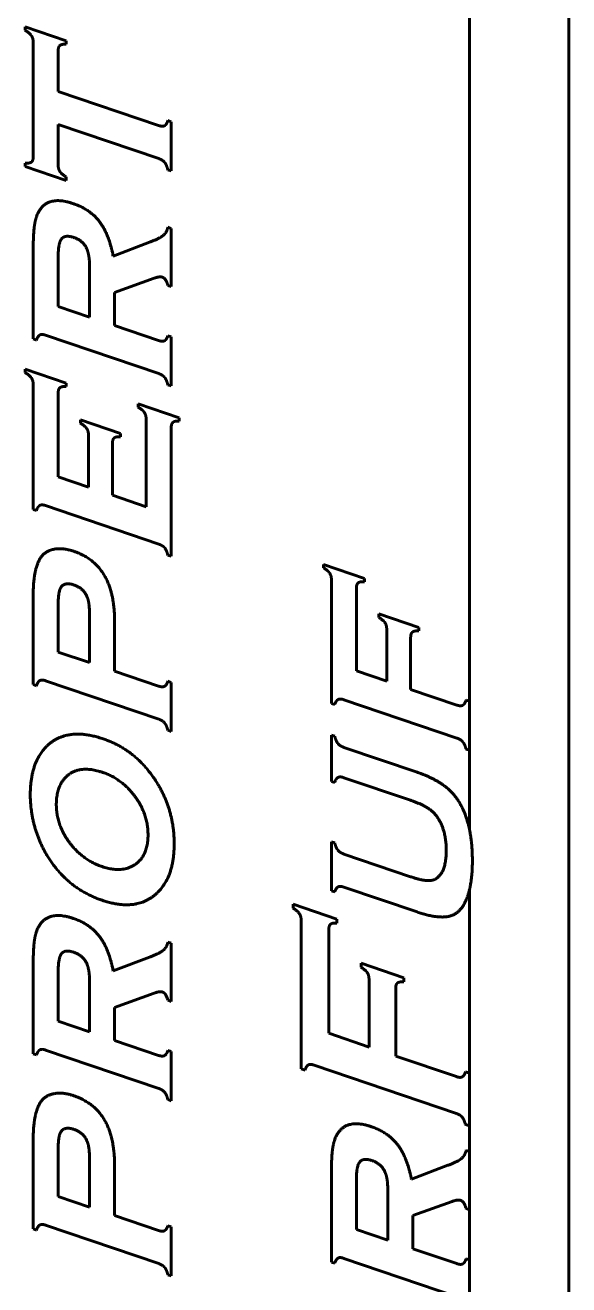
# Model space of a CAD drawing. Header units: millimetres. Extents: x 0 to 210, y 0 to 297.
# Drawn here: x 61.45 to 66.92, y 140.46 to 153.13 of the extents above; entities that cross this region are included whole.
import ezdxf

# ---------------------------------------------------------------- set-up
doc = ezdxf.new("R2010")
doc.units = ezdxf.units.MM
doc.linetypes.add('K5LT_BASIC', pattern=[0])
doc.layers.add('Системный слой', color=7, linetype='Continuous')

msp = doc.modelspace()

# ---------------------------------------------------------------- linework, layer by layer
at = {"layer": 'Системный слой', "color": 143, "linetype": 'K5LT_BASIC', "lineweight": 60, "true_color": 0x33acca}
for p, q in [((66.918, 128.524), (66.918, 176.524)), ((65.918, 145.044), (65.918, 170.643)), ((61.449, 153.082), (61.449, 153.115)), ((61.449, 153.115), (61.862, 152.975)), ((61.53, 151.81), (61.53, 152.961)), ((61.862, 152.975), (61.862, 152.941)), ((61.781, 152.876), (61.781, 152.467)), ((61.781, 152.467), (62.791, 152.124)), ((61.781, 152.135), (61.781, 151.726)), ((62.792, 151.791), (61.781, 152.135)), ((62.884, 152.173), (62.918, 152.161)), ((62.918, 152.161), (62.918, 151.668)), ((61.449, 151.712), (61.449, 151.746)), ((61.862, 151.572), (61.449, 151.712)), ((61.862, 151.606), (61.862, 151.572)), ((62.918, 151.668), (62.884, 151.679)), ((62.884, 151.1), (62.918, 151.088)), ((62.918, 151.088), (62.918, 150.503)), ((62.334, 150.811), (62.7, 150.95)), ((61.53, 149.977), (61.53, 150.888)), ((61.781, 150.304), (61.781, 150.805)), ((62.097, 150.698), (62.097, 150.197)), ((62.746, 150.587), (62.349, 150.444)), ((62.349, 150.444), (62.349, 150.111)), ((62.918, 150.503), (62.884, 150.515)), ((62.097, 150.197), (61.781, 150.304)), ((62.349, 150.111), (62.791, 149.961)), ((61.563, 149.965), (61.53, 149.977)), ((62.792, 149.628), (61.655, 150.014)), ((62.884, 150.009), (62.918, 149.998)), ((62.918, 149.998), (62.918, 149.505)), ((61.449, 149.638), (61.449, 149.672)), ((61.449, 149.672), (61.862, 149.531)), ((61.862, 149.531), (61.862, 149.497)), ((61.53, 148.262), (61.53, 149.517)), ((61.781, 149.432), (61.781, 148.589)), ((62.918, 149.505), (62.884, 149.516)), ((62.586, 149.29), (62.586, 149.323)), ((62.586, 149.323), (62.998, 149.183)), ((62.006, 149.163), (62.408, 149.026)), ((62.006, 149.129), (62.006, 149.163)), ((62.666, 148.289), (62.666, 149.17)), ((62.998, 149.183), (62.998, 149.149)), ((62.408, 149.026), (62.408, 148.992)), ((62.918, 149.085), (62.918, 147.79)), ((62.086, 148.486), (62.086, 149.009)), ((62.327, 148.927), (62.327, 148.404)), ((61.781, 148.589), (62.086, 148.486)), ((62.327, 148.404), (62.666, 148.289)), ((62.792, 147.913), (61.655, 148.3)), ((61.563, 148.251), (61.53, 148.262)), ((62.918, 147.79), (62.884, 147.802)), ((64.449, 147.675), (64.449, 147.708)), ((64.449, 147.708), (64.862, 147.568)), ((64.53, 146.309), (64.53, 147.554)), ((64.862, 147.568), (64.862, 147.534)), ((61.53, 146.5), (61.53, 147.405)), ((64.781, 147.469), (64.781, 146.637)), ((61.781, 146.827), (61.781, 147.3)), ((62.097, 147.193), (62.097, 146.72)), ((62.349, 147.127), (62.349, 146.634)), ((65.006, 147.21), (65.408, 147.074)), ((65.006, 147.176), (65.006, 147.21)), ((65.086, 146.533), (65.086, 147.056)), ((65.408, 147.074), (65.408, 147.04)), ((65.327, 146.974), (65.327, 146.451)), ((62.097, 146.72), (61.781, 146.827)), ((62.349, 146.634), (62.791, 146.484)), ((64.781, 146.637), (65.086, 146.533)), ((61.563, 146.488), (61.53, 146.5)), ((62.792, 146.151), (61.655, 146.538)), ((62.884, 146.533), (62.918, 146.521)), ((62.918, 146.521), (62.918, 146.028)), ((65.327, 146.451), (65.791, 146.293)), ((64.563, 146.298), (64.53, 146.309)), ((65.792, 145.961), (64.655, 146.347)), ((65.884, 146.342), (65.918, 146.331)), ((62.918, 146.028), (62.884, 146.04)), ((64.53, 145.991), (64.563, 145.979)), ((64.53, 145.525), (64.53, 145.991)), ((64.655, 145.868), (65.391, 145.618)), ((65.918, 145.838), (65.884, 145.849)), ((64.563, 145.514), (64.53, 145.525)), ((65.324, 145.336), (64.655, 145.563)), ((64.53, 144.425), (64.53, 144.918)), ((64.53, 144.918), (64.563, 144.906)), ((64.655, 144.795), (65.324, 144.567)), ((65.391, 144.212), (64.655, 144.462)), ((64.563, 144.413), (64.53, 144.425)), ((65.918, 139.924), (65.918, 144.435)), ((64.144, 144.25), (64.144, 144.29)), ((64.144, 144.29), (64.585, 144.14)), ((64.225, 142.635), (64.225, 144.133)), ((64.585, 144.14), (64.585, 144.1)), ((64.504, 144.038), (64.504, 142.991)), ((62.884, 143.908), (62.918, 143.897)), ((62.918, 143.897), (62.918, 143.312)), ((62.334, 143.62), (62.7, 143.758)), ((61.53, 142.785), (61.53, 143.697)), ((61.781, 143.112), (61.781, 143.614)), ((64.828, 143.696), (65.258, 143.55)), ((64.828, 143.655), (64.828, 143.696)), ((62.097, 143.507), (62.097, 143.005)), ((64.908, 142.853), (64.908, 143.538)), ((65.258, 143.55), (65.258, 143.509)), ((62.746, 143.395), (62.349, 143.252)), ((62.918, 143.312), (62.884, 143.323)), ((65.177, 143.446), (65.177, 142.762)), ((62.349, 143.252), (62.349, 142.92)), ((62.097, 143.005), (61.781, 143.112)), ((64.504, 142.991), (64.908, 142.853)), ((62.792, 142.437), (61.655, 142.823)), ((62.349, 142.92), (62.791, 142.769)), ((62.884, 142.818), (62.918, 142.807)), ((61.563, 142.774), (61.53, 142.785)), ((62.918, 142.807), (62.918, 142.313)), ((65.177, 142.762), (65.787, 142.555)), ((64.265, 142.621), (64.225, 142.635)), ((65.787, 142.184), (64.355, 142.671)), ((65.878, 142.604), (65.918, 142.591)), ((62.918, 142.313), (62.884, 142.325)), ((65.918, 142.059), (65.878, 142.073)), ((61.53, 141.023), (61.53, 141.928)), ((61.781, 141.35), (61.781, 141.823)), ((65.884, 141.813), (65.918, 141.801)), ((62.097, 141.716), (62.097, 141.243)), ((62.349, 141.651), (62.349, 141.157)), ((64.53, 140.69), (64.53, 141.601)), ((65.334, 141.524), (65.7, 141.663)), ((64.781, 141.017), (64.781, 141.518)), ((62.097, 141.243), (61.781, 141.35)), ((65.097, 141.411), (65.097, 140.91)), ((65.746, 141.3), (65.349, 141.157)), ((65.918, 141.216), (65.884, 141.228)), ((62.792, 140.674), (61.655, 141.061)), ((62.349, 141.157), (62.791, 141.007)), ((62.884, 141.056), (62.918, 141.044)), ((62.918, 141.044), (62.918, 140.551)), ((65.349, 141.157), (65.349, 140.824)), ((61.563, 141.012), (61.53, 141.023)), ((65.097, 140.91), (64.781, 141.017)), ((65.349, 140.824), (65.791, 140.674)), ((64.563, 140.678), (64.53, 140.69)), ((65.792, 140.341), (64.655, 140.727)), ((65.884, 140.723), (65.918, 140.711)), ((62.918, 140.551), (62.884, 140.563))]:
    msp.add_line(p, q, dxfattribs=at)
for points in [[(61.449, 153.082), (61.494, 153.054), (61.512, 153.027)], [(61.512, 153.027), (61.53, 153.001), (61.53, 152.961)], [(61.781, 152.876), (61.781, 152.915), (61.799, 152.93)], [(61.799, 152.93), (61.817, 152.944), (61.862, 152.941)], [(62.85, 152.121), (62.83, 152.111), (62.791, 152.124)], [(62.884, 152.173), (62.871, 152.132), (62.85, 152.121)], [(61.511, 151.756), (61.493, 151.742), (61.449, 151.746)], [(61.53, 151.81), (61.53, 151.771), (61.511, 151.756)], [(61.799, 151.66), (61.781, 151.686), (61.781, 151.726)], [(62.792, 151.791), (62.831, 151.778), (62.852, 151.753)], [(62.852, 151.753), (62.873, 151.727), (62.884, 151.679)], [(61.862, 151.606), (61.817, 151.633), (61.799, 151.66)], [(61.933, 151.338), (61.711, 151.414), (61.613, 151.297)], [(62.197, 151.156), (62.102, 151.281), (61.933, 151.338)], [(61.613, 151.297), (61.565, 151.24), (61.548, 151.152)], [(61.548, 151.152), (61.53, 151.065), (61.53, 150.888)], [(62.334, 150.811), (62.292, 151.031), (62.197, 151.156)], [(62.884, 151.1), (62.874, 151.048), (62.838, 151.018)], [(61.816, 150.985), (61.781, 150.943), (61.781, 150.805)], [(61.939, 150.997), (61.851, 151.027), (61.816, 150.985)], [(62.072, 150.875), (62.038, 150.964), (61.939, 150.997)], [(62.838, 151.018), (62.801, 150.987), (62.7, 150.95)], [(62.097, 150.698), (62.097, 150.812), (62.072, 150.875)], [(62.746, 150.587), (62.801, 150.608), (62.829, 150.598)], [(62.829, 150.598), (62.867, 150.585), (62.884, 150.515)], [(61.563, 149.965), (61.577, 150.006), (61.597, 150.017)], [(61.597, 150.017), (61.617, 150.027), (61.655, 150.014)], [(62.85, 149.958), (62.83, 149.947), (62.791, 149.961)], [(62.884, 150.009), (62.871, 149.969), (62.85, 149.958)], [(61.449, 149.638), (61.494, 149.61), (61.512, 149.584)], [(61.512, 149.584), (61.53, 149.557), (61.53, 149.517)], [(62.792, 149.628), (62.831, 149.615), (62.852, 149.589)], [(62.852, 149.589), (62.873, 149.564), (62.884, 149.516)], [(61.781, 149.432), (61.781, 149.472), (61.799, 149.486)], [(61.799, 149.486), (61.816, 149.501), (61.862, 149.497)], [(62.586, 149.29), (62.632, 149.262), (62.649, 149.235)], [(62.649, 149.235), (62.666, 149.209), (62.666, 149.17)], [(62.936, 149.138), (62.954, 149.153), (62.998, 149.149)], [(62.006, 149.129), (62.051, 149.1), (62.069, 149.074)], [(62.069, 149.074), (62.086, 149.047), (62.086, 149.009)], [(62.918, 149.085), (62.918, 149.123), (62.936, 149.138)], [(62.327, 148.927), (62.327, 148.966), (62.345, 148.981)], [(62.345, 148.981), (62.363, 148.995), (62.408, 148.992)], [(61.563, 148.251), (61.577, 148.291), (61.597, 148.302)], [(61.597, 148.302), (61.617, 148.313), (61.655, 148.3)], [(62.792, 147.913), (62.831, 147.9), (62.852, 147.875)], [(61.61, 147.783), (61.53, 147.674), (61.53, 147.405)], [(61.744, 147.862), (61.657, 147.847), (61.61, 147.783)], [(61.939, 147.84), (61.831, 147.877), (61.744, 147.862)], [(62.248, 147.594), (62.146, 147.77), (61.939, 147.84)], [(62.852, 147.875), (62.873, 147.85), (62.884, 147.802)], [(64.449, 147.675), (64.494, 147.647), (64.512, 147.62)], [(61.939, 147.502), (61.842, 147.535), (61.806, 147.473)], [(62.349, 147.127), (62.349, 147.419), (62.248, 147.594)], [(64.512, 147.62), (64.53, 147.594), (64.53, 147.554)], [(64.781, 147.469), (64.781, 147.508), (64.799, 147.523)], [(64.799, 147.523), (64.817, 147.537), (64.862, 147.534)], [(61.806, 147.473), (61.781, 147.431), (61.781, 147.3)], [(62.072, 147.382), (62.036, 147.469), (61.939, 147.502)], [(62.097, 147.193), (62.097, 147.323), (62.072, 147.382)], [(65.006, 147.176), (65.051, 147.147), (65.069, 147.122)], [(65.069, 147.122), (65.086, 147.096), (65.086, 147.056)], [(65.327, 146.974), (65.327, 147.014), (65.345, 147.028)], [(65.345, 147.028), (65.363, 147.042), (65.408, 147.04)], [(61.563, 146.488), (61.577, 146.529), (61.597, 146.54)], [(61.597, 146.54), (61.617, 146.551), (61.655, 146.538)], [(62.884, 146.533), (62.871, 146.492), (62.85, 146.482)], [(62.85, 146.482), (62.83, 146.471), (62.791, 146.484)], [(64.563, 146.298), (64.577, 146.339), (64.597, 146.349)], [(64.597, 146.349), (64.617, 146.36), (64.655, 146.347)], [(65.85, 146.291), (65.83, 146.28), (65.791, 146.293)], [(65.884, 146.342), (65.871, 146.302), (65.85, 146.291)], [(62.792, 146.151), (62.831, 146.138), (62.852, 146.113)], [(62.852, 146.113), (62.873, 146.087), (62.884, 146.04)], [(62.235, 145.953), (61.872, 146.077), (61.668, 145.882)], [(61.668, 145.882), (61.5, 145.718), (61.5, 145.387)], [(62.779, 145.504), (62.576, 145.838), (62.235, 145.953)], [(64.596, 145.905), (64.576, 145.93), (64.563, 145.979)], [(64.655, 145.868), (64.617, 145.881), (64.596, 145.905)], [(65.792, 145.961), (65.831, 145.948), (65.852, 145.922)], [(65.852, 145.922), (65.873, 145.897), (65.884, 145.849)], [(61.9, 145.603), (61.765, 145.513), (61.762, 145.299)], [(62.23, 145.616), (62.025, 145.686), (61.9, 145.603)], [(62.546, 145.384), (62.419, 145.552), (62.23, 145.616)], [(65.76, 145.393), (65.643, 145.532), (65.391, 145.618)], [(62.948, 144.898), (62.948, 145.229), (62.779, 145.504)], [(64.563, 145.514), (64.577, 145.556), (64.597, 145.566)], [(64.597, 145.566), (64.617, 145.576), (64.655, 145.563)], [(61.5, 145.387), (61.504, 145.059), (61.668, 144.783)], [(62.685, 144.987), (62.685, 145.201), (62.546, 145.384)], [(65.918, 145.044), (65.873, 145.258), (65.76, 145.393)], [(61.762, 145.299), (61.762, 145.085), (61.9, 144.903)], [(65.324, 145.336), (65.441, 145.296), (65.503, 145.255)], [(65.503, 145.255), (65.565, 145.214), (65.605, 145.151)], [(65.605, 145.151), (65.685, 145.022), (65.685, 144.83)], [(62.546, 144.684), (62.685, 144.772), (62.685, 144.987)], [(65.948, 144.726), (65.948, 144.903), (65.918, 145.044)], [(61.9, 144.903), (62.029, 144.734), (62.224, 144.668)], [(62.779, 144.406), (62.948, 144.567), (62.948, 144.898)], [(64.596, 144.832), (64.576, 144.856), (64.563, 144.906)], [(61.668, 144.783), (61.868, 144.45), (62.224, 144.329)], [(64.655, 144.795), (64.617, 144.808), (64.596, 144.832)], [(65.685, 144.83), (65.685, 144.638), (65.605, 144.564)], [(65.918, 144.435), (65.948, 144.557), (65.948, 144.726)], [(62.224, 144.668), (62.417, 144.602), (62.546, 144.684)], [(64.563, 144.413), (64.577, 144.454), (64.597, 144.465)], [(64.597, 144.465), (64.617, 144.475), (64.655, 144.462)], [(65.503, 144.527), (65.441, 144.528), (65.324, 144.567)], [(65.605, 144.564), (65.565, 144.526), (65.503, 144.527)], [(62.224, 144.329), (62.576, 144.21), (62.779, 144.406)], [(65.857, 144.278), (65.896, 144.343), (65.918, 144.435)], [(64.144, 144.25), (64.19, 144.222), (64.207, 144.196)], [(65.391, 144.212), (65.558, 144.155), (65.67, 144.162)], [(65.67, 144.162), (65.791, 144.169), (65.857, 144.278)], [(61.613, 144.105), (61.565, 144.048), (61.548, 143.961)], [(61.933, 144.147), (61.711, 144.222), (61.613, 144.105)], [(62.197, 143.965), (62.102, 144.089), (61.933, 144.147)], [(64.207, 144.196), (64.225, 144.17), (64.225, 144.133)], [(64.504, 144.038), (64.504, 144.075), (64.521, 144.089)], [(64.521, 144.089), (64.539, 144.103), (64.585, 144.1)], [(61.548, 143.961), (61.53, 143.874), (61.53, 143.697)], [(62.334, 143.62), (62.292, 143.84), (62.197, 143.965)], [(62.884, 143.908), (62.874, 143.857), (62.838, 143.826)], [(61.816, 143.794), (61.781, 143.752), (61.781, 143.614)], [(61.939, 143.806), (61.851, 143.836), (61.816, 143.794)], [(62.072, 143.684), (62.038, 143.772), (61.939, 143.806)], [(62.838, 143.826), (62.801, 143.796), (62.7, 143.758)], [(62.097, 143.507), (62.097, 143.621), (62.072, 143.684)], [(64.828, 143.655), (64.873, 143.628), (64.89, 143.602)], [(64.89, 143.602), (64.908, 143.576), (64.908, 143.538)], [(65.177, 143.446), (65.177, 143.485), (65.195, 143.498)], [(65.195, 143.498), (65.213, 143.512), (65.258, 143.509)], [(62.746, 143.395), (62.801, 143.416), (62.829, 143.407)], [(62.829, 143.407), (62.867, 143.394), (62.884, 143.323)], [(61.563, 142.774), (61.577, 142.814), (61.597, 142.825)], [(61.597, 142.825), (61.617, 142.836), (61.655, 142.823)], [(62.884, 142.818), (62.871, 142.777), (62.85, 142.767)], [(62.85, 142.767), (62.83, 142.756), (62.791, 142.769)], [(64.265, 142.621), (64.277, 142.662), (64.297, 142.673)], [(64.297, 142.673), (64.317, 142.684), (64.355, 142.671)], [(65.878, 142.604), (65.867, 142.564), (65.846, 142.553)], [(62.792, 142.437), (62.831, 142.423), (62.852, 142.398)], [(65.846, 142.553), (65.826, 142.542), (65.787, 142.555)], [(61.744, 142.385), (61.657, 142.37), (61.61, 142.307)], [(61.939, 142.363), (61.831, 142.4), (61.744, 142.385)], [(62.248, 142.117), (62.146, 142.293), (61.939, 142.363)], [(62.852, 142.398), (62.873, 142.373), (62.884, 142.325)], [(61.61, 142.307), (61.53, 142.198), (61.53, 141.928)], [(65.787, 142.184), (65.826, 142.171), (65.846, 142.147)], [(62.349, 141.651), (62.349, 141.942), (62.248, 142.117)], [(64.933, 142.051), (64.711, 142.127), (64.613, 142.01)], [(65.846, 142.147), (65.865, 142.123), (65.878, 142.073)], [(61.806, 141.996), (61.781, 141.955), (61.781, 141.823)], [(61.939, 142.025), (61.842, 142.058), (61.806, 141.996)], [(62.072, 141.905), (62.036, 141.992), (61.939, 142.025)], [(64.613, 142.01), (64.565, 141.953), (64.548, 141.866)], [(65.197, 141.869), (65.102, 141.994), (64.933, 142.051)], [(62.097, 141.716), (62.097, 141.846), (62.072, 141.905)], [(64.548, 141.866), (64.53, 141.779), (64.53, 141.601)], [(65.334, 141.524), (65.292, 141.744), (65.197, 141.869)], [(65.884, 141.813), (65.874, 141.761), (65.838, 141.731)], [(64.816, 141.698), (64.781, 141.656), (64.781, 141.518)], [(64.939, 141.71), (64.851, 141.74), (64.816, 141.698)], [(65.072, 141.588), (65.038, 141.677), (64.939, 141.71)], [(65.838, 141.731), (65.801, 141.7), (65.7, 141.663)], [(65.097, 141.411), (65.097, 141.525), (65.072, 141.588)], [(65.746, 141.3), (65.801, 141.321), (65.829, 141.311)], [(65.829, 141.311), (65.867, 141.298), (65.884, 141.228)], [(61.563, 141.012), (61.577, 141.052), (61.597, 141.063)], [(61.597, 141.063), (61.617, 141.074), (61.655, 141.061)], [(62.884, 141.056), (62.871, 141.015), (62.85, 141.005)], [(62.85, 141.005), (62.83, 140.994), (62.791, 141.007)], [(62.792, 140.674), (62.831, 140.661), (62.852, 140.636)], [(64.563, 140.678), (64.577, 140.719), (64.597, 140.73)], [(64.597, 140.73), (64.617, 140.741), (64.655, 140.727)], [(65.85, 140.671), (65.83, 140.661), (65.791, 140.674)], [(65.884, 140.723), (65.871, 140.682), (65.85, 140.671)], [(62.852, 140.636), (62.873, 140.611), (62.884, 140.563)]]:
    msp.add_open_spline(points, degree=2, dxfattribs=at)

doc.saveas('drawing.dxf')
